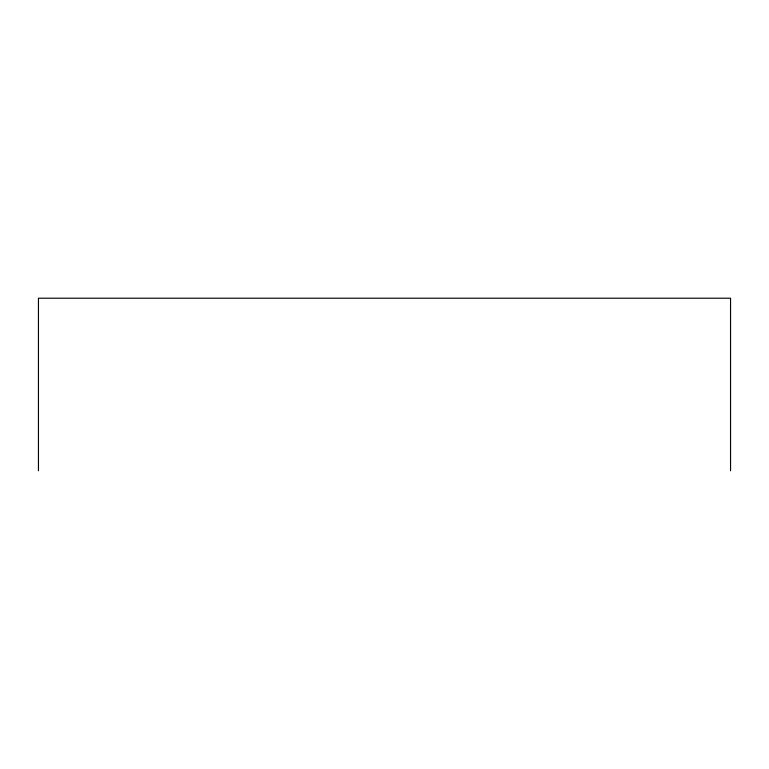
<?xml version="1.0" encoding="UTF-8"?>
<svg xmlns="http://www.w3.org/2000/svg" width="769" height="769" viewBox="0 0 769 769"><rect width="100%" height="100%" fill="white"/><g stroke="black" fill="none" stroke-linecap="round" stroke-linejoin="round"><path stroke-width="1.15" d="M730.55 470.791L730.55 298.209L38.45 298.209L38.45 470.791"/></g></svg>
